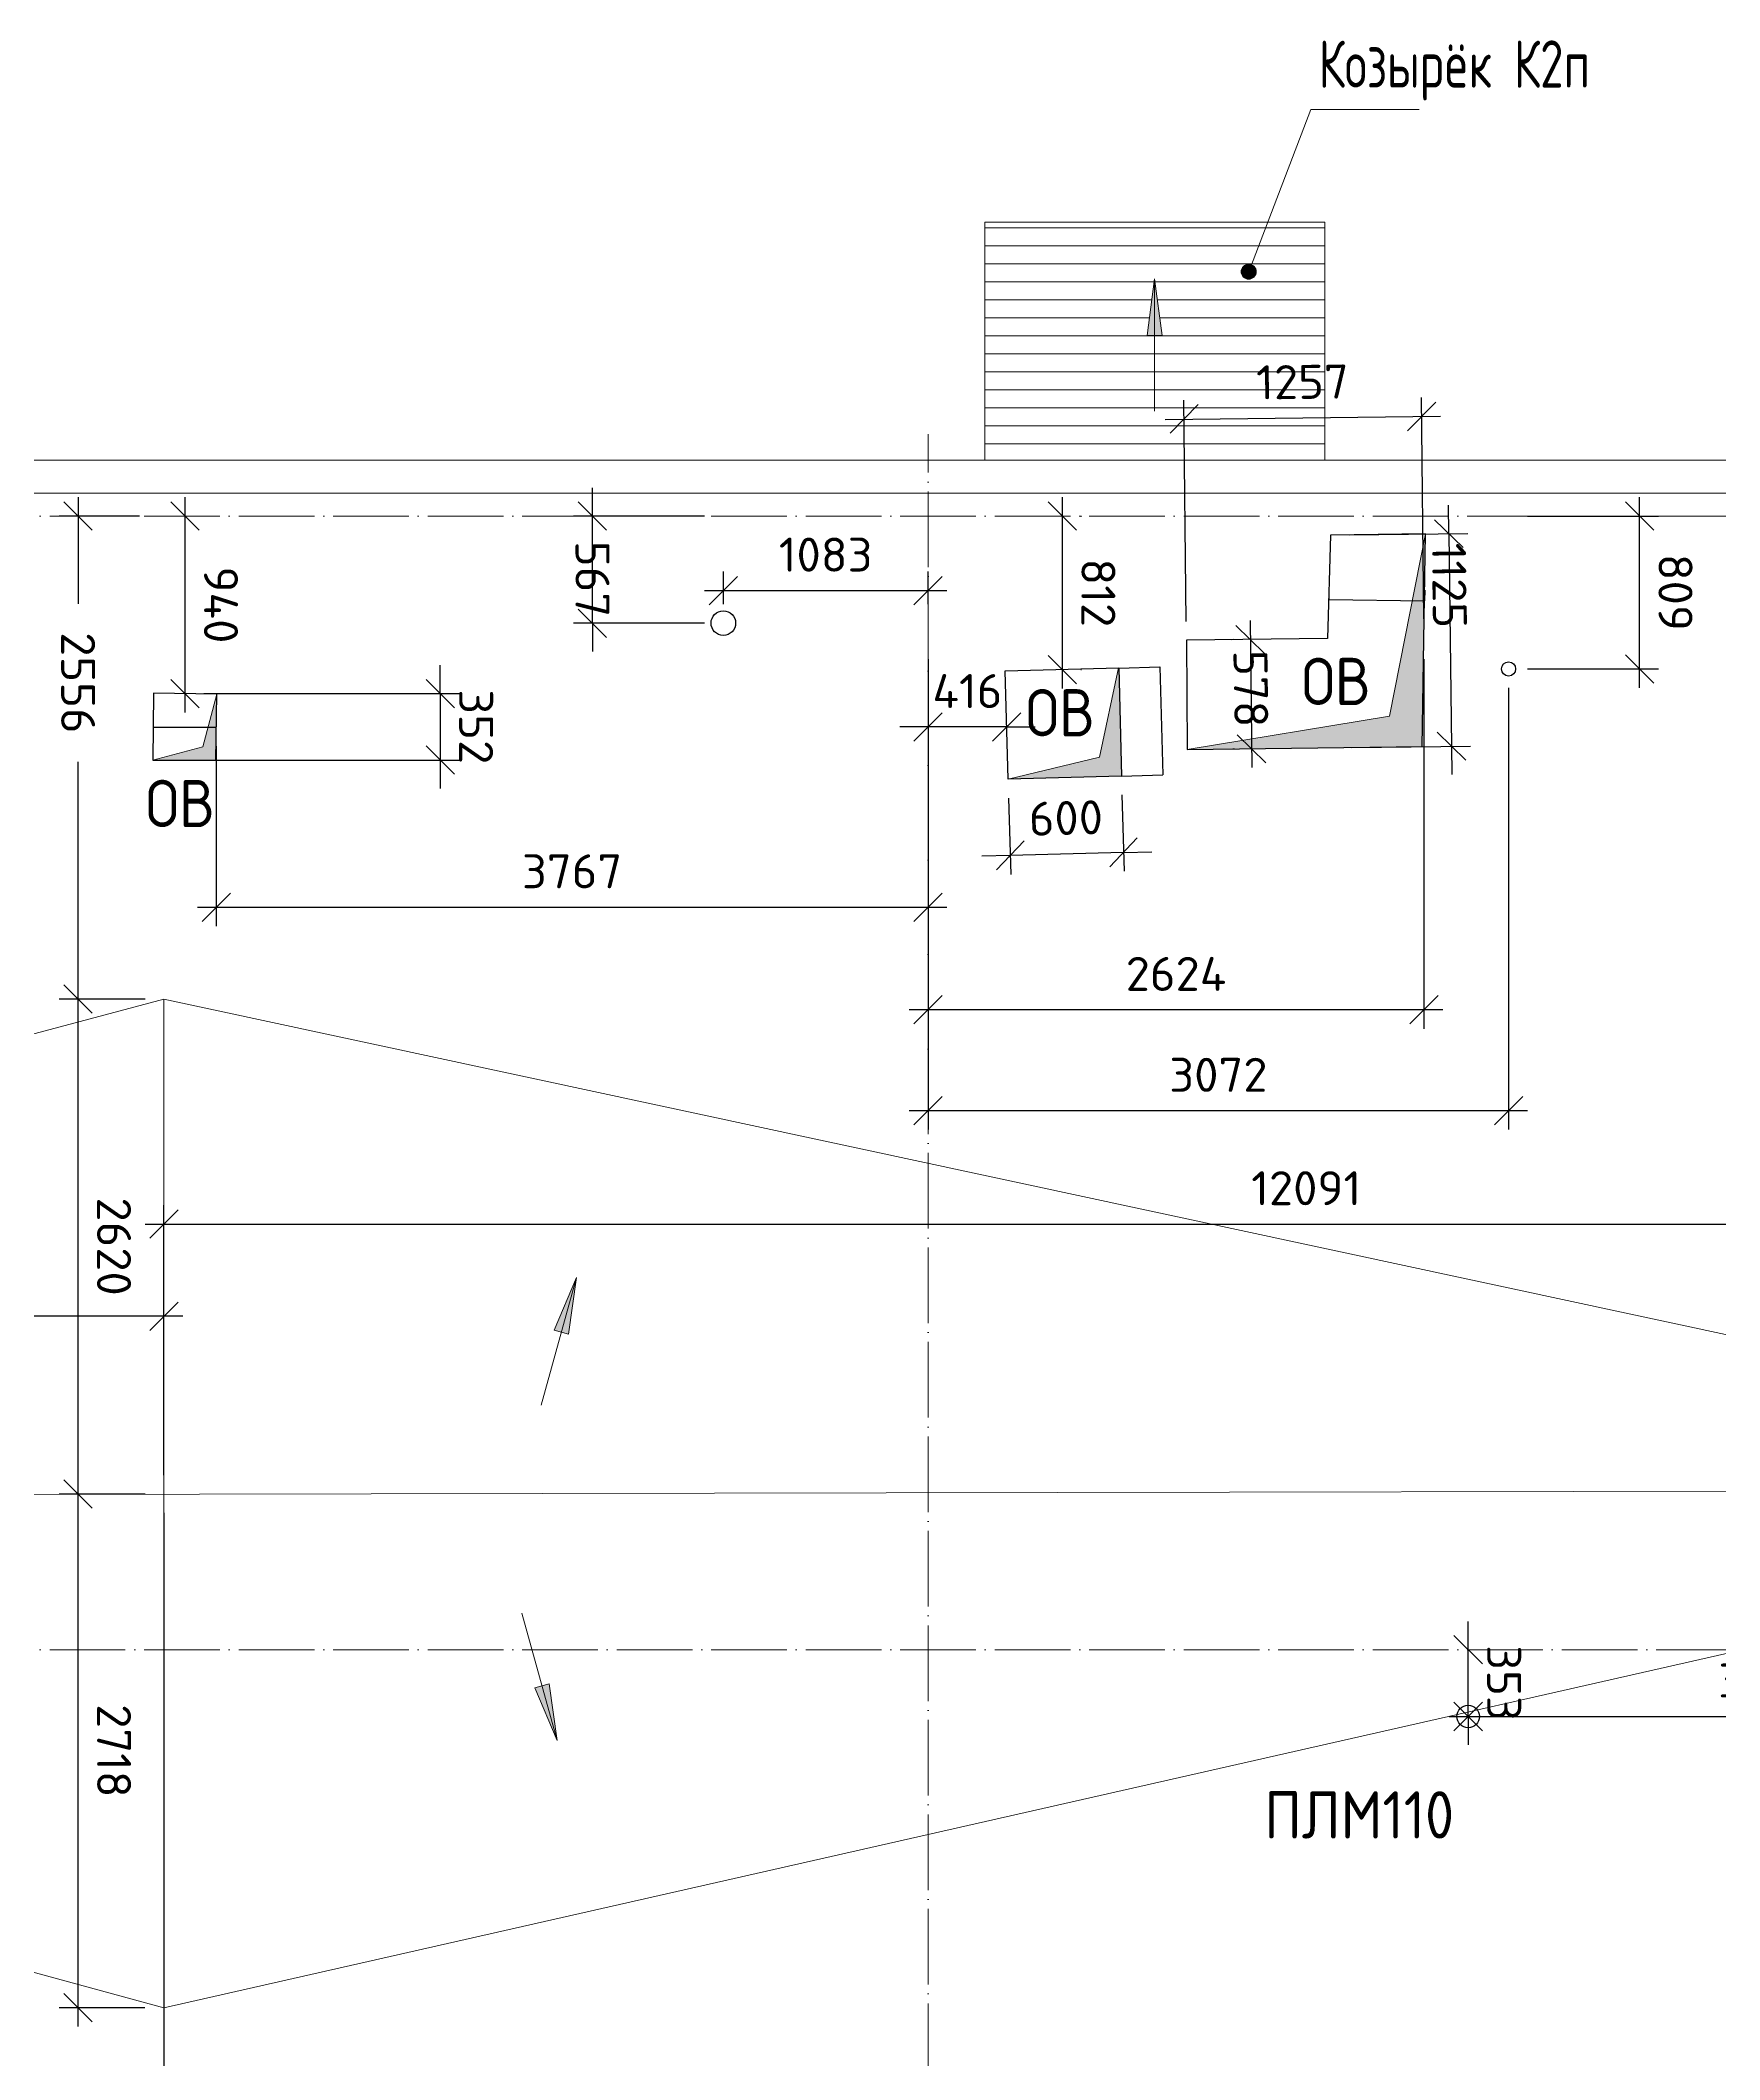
# Model space of a CAD drawing. Header units: millimetres. Extents: x -263990 to 193903, y -164417 to 240530.
# Drawn here: x 25349 to 34236, y 3745 to 14432 of the extents above; entities that cross this region are included whole.
import ezdxf

# ---------------------------------------------------------------- set-up
doc = ezdxf.new("R2010")
doc.units = ezdxf.units.MM
doc.header["$LTSCALE"] = 20
doc.linetypes.add('_ШПТ__20_т__2_5__Линия сетки', pattern=[25, 20, -2.5, 0, -2.5])
doc.linetypes.add('CENTER', pattern=[20, 15, -1.7, 1.6, -1.7])
doc.layers.get('0').update_dxf_attribs({"lineweight": 0})
doc.layers.get('Defpoints').update_dxf_attribs({"color": 4})
doc.layers.add('S-WALL-PATT', color=181, linetype='Continuous')
for name, color, linetype, lineweight in [('Линии1', 7, 'Continuous', 30), ('Обобщенные модели', 7, 'Continuous', 18), ('Оси', 7, 'CENTER', 9), ('Размеры', 7, 'Continuous', 9), ('Текстовые примечания', 7, 'Continuous', 9), ('Уклоны в точках', 7, 'Continuous', 9)]:
    doc.layers.add(name, color=color, linetype=linetype, lineweight=lineweight)
doc.layers.add('Ограждение', color=7, linetype='Continuous', lineweight=9, true_color=0x408080)
doc.styles.add('DimNat', font='romans.shx', dxfattribs={"height": 180})
doc.styles.add('GOST 2.304 type A', font='isocpeur.ttf')
doc.styles.add('GOST Common_2', font='gost-common.ttf', dxfattribs={"width": 0.9, "height": 250})
doc.styles.add('ISOCPEUR', font='isocpeur.ttf', dxfattribs={"width": 0.9, "height": 250})
doc.dimstyles.new('DimSpec', dxfattribs={"dimtxt": 1, "dimasz": 150, "dimexe": 100, "dimexo": 100, "dimgap": 100, "dimtad": 1, "dimdec": 0, "dimzin": 0, "dimtxsty": 'DimNat', "dimblk": 'OBLIQUE', "dimcen": 100, "dimdle": 100, "dimclrt": 10, "dimadec": 5, "dimazin": 0, "dimtfac": 1, "dimtdec": 0, "dimtix": 1, "dimtmove": 2, "dimatfit": 3, "dimldrblk": 'OBLIQUE', "dimfxl": 1, "dimtolj": 1, "dimtzin": 0, "dimarcsym": 0})
doc.dimstyles.new('ISO-25', dxfattribs={"dimtxt": 0.25, "dimasz": 0.1, "dimexe": 0.1, "dimexo": 0, "dimgap": 0.06, "dimtad": 1, "dimdec": 0, "dimlfac": 1000, "dimtxsty": 'GOST 2.304 type A', "dimblk": 'OBLIQUE', "dimcen": 2.5, "dimdle": 0.1, "dimadec": 0, "dimazin": 0, "dimtfac": 1, "dimtdec": 0, "dimtmove": 0, "dimatfit": 3, "dimfxl": 1, "dimarcsym": 0})

# ---------------------------------------------------------------- blocks, each defined once
blk = doc.blocks.new('_Oblique')
at = {"color": 0, "linetype": 'ByBlock', "lineweight": -2}
blk.add_line((-0.5, -0.5), (0.5, 0.5), dxfattribs=at)
blk = doc.blocks.new('*D280')
at = {"layer": 'Defpoints', "color": 0, "transparency": 16777216}
for p in [(30047, 11520), (28964, 11347, 29275), (30047, 11347)]:
    blk.add_point(p, dxfattribs=at)
at = {"layer": 'Размеры', "color": 0, "lineweight": -2, "transparency": 16777216}
for p, q in [((28964, 11447), (28964, 11620)), ((30047, 11447), (30047, 11620)), ((28864, 11520), (30147, 11520))]:
    blk.add_line(p, q, dxfattribs=at)
at = {"layer": 'Размеры', "color": 0, "lineweight": -2, "transparency": 16777216, "xscale": 150, "yscale": 150, "zscale": 150, "rotation": 180}
blk.add_blockref('_Oblique', (28964, 11520), dxfattribs=at)
at = {"layer": 'Размеры', "color": 0, "lineweight": -2, "transparency": 16777216, "xscale": 150, "yscale": 150, "zscale": 150}
blk.add_blockref('_Oblique', (30047, 11520), dxfattribs=at)
at = {"layer": 'Размеры', "color": 7, "lineweight": 20, "transparency": 16777216, "insert": (29505, 11710), "char_height": 180, "attachment_point": 5, "style": 'DimNat'}
blk.add_mtext('\\A1;1083', dxfattribs=at)
blk = doc.blocks.new('*D281')
at = {"layer": 'Defpoints', "color": 0, "transparency": 16777216}
for p in [(28271, 11914), (28964, 11914), (28964, 11347)]:
    blk.add_point(p, dxfattribs=at)
at = {"layer": 'Размеры', "color": 0, "lineweight": -2, "transparency": 16777216}
for p, q in [((28271, 11914), (28271, 12064)), ((28864, 11914), (28171, 11914)), ((28271, 11347), (28271, 11914)), ((28864, 11347), (28171, 11347)), ((28271, 11347), (28271, 11197))]:
    blk.add_line(p, q, dxfattribs=at)
at = {"layer": 'Размеры', "color": 0, "lineweight": -2, "transparency": 16777216, "xscale": 150, "yscale": 150, "zscale": 150}
for p, rotation in [((28271, 11914), 270), ((28271, 11347), 90)]:
    blk.add_blockref('_Oblique', p, dxfattribs=dict(at, rotation=rotation))
at = {"layer": 'Размеры', "color": 7, "lineweight": 20, "transparency": 16777216, "insert": (28271, 11581), "char_height": 180, "attachment_point": 5, "rotation": 270, "style": 'DimNat'}
blk.add_mtext('\\A1;567', dxfattribs=at)
blk = doc.blocks.new('*D282')
at = {"layer": 'Defpoints', "color": 0, "transparency": 16777216}
for p in [(33119, 11914), (33812, 11914), (33119, 11105, 29260)]:
    blk.add_point(p, dxfattribs=at)
at = {"layer": 'Размеры', "color": 0, "lineweight": -2, "transparency": 16777216}
for p, q in [((33812, 11005), (33812, 12014)), ((33219, 11914), (33912, 11914)), ((33219, 11105), (33912, 11105))]:
    blk.add_line(p, q, dxfattribs=at)
at = {"layer": 'Размеры', "color": 0, "lineweight": -2, "transparency": 16777216, "xscale": 150, "yscale": 150, "zscale": 150}
for p, rotation in [((33812, 11914), 90), ((33812, 11105), 270)]:
    blk.add_blockref('_Oblique', p, dxfattribs=dict(at, rotation=rotation))
at = {"layer": 'Размеры', "color": 7, "lineweight": 20, "transparency": 16777216, "insert": (34002, 11510), "char_height": 180, "attachment_point": 5, "rotation": 270, "style": 'DimNat'}
blk.add_mtext('\\A1;809', dxfattribs=at)
blk = doc.blocks.new('*D283')
at = {"layer": 'Defpoints', "color": 0, "transparency": 16777216}
for p in [(30047, 11105, 0), (33119, 11105, 29260), (30047, 8767)]:
    blk.add_point(p, dxfattribs=at)
at = {"layer": 'Размеры', "color": 0, "lineweight": -2, "transparency": 16777216}
for p, q in [((30047, 11005), (30047, 8667)), ((33119, 11005), (33119, 8667)), ((33219, 8767), (29947, 8767))]:
    blk.add_line(p, q, dxfattribs=at)
at = {"layer": 'Размеры', "color": 0, "lineweight": -2, "transparency": 16777216, "xscale": 150, "yscale": 150, "zscale": 150, "rotation": 180}
blk.add_blockref('_Oblique', (30047, 8767), dxfattribs=at)
at = {"layer": 'Размеры', "color": 0, "lineweight": -2, "transparency": 16777216, "xscale": 150, "yscale": 150, "zscale": 150}
blk.add_blockref('_Oblique', (33119, 8767), dxfattribs=at)
at = {"layer": 'Размеры', "color": 7, "lineweight": 20, "transparency": 16777216, "insert": (31583, 8957), "char_height": 180, "attachment_point": 5, "style": 'DimNat'}
blk.add_mtext('\\A1;3072', dxfattribs=at)
blk = doc.blocks.new('*D284')
at = {"layer": 'Defpoints', "color": 0, "transparency": 16777216}
for p in [(30047, 10808), (30047, 10798), (30463, 10808)]:
    blk.add_point(p, dxfattribs=at)
at = {"layer": 'Размеры', "color": 0, "lineweight": -2, "transparency": 16777216}
for p, q in [((30047, 10798), (29897, 10798)), ((30463, 10798), (30047, 10798)), ((30463, 10798), (30613, 10798)), ((30047, 10708), (30047, 10698)), ((30463, 10708), (30463, 10698))]:
    blk.add_line(p, q, dxfattribs=at)
at = {"layer": 'Размеры', "color": 0, "lineweight": -2, "transparency": 16777216, "xscale": 150, "yscale": 150, "zscale": 150}
blk.add_blockref('_Oblique', (30047, 10798), dxfattribs=at)
at = {"layer": 'Размеры', "color": 0, "lineweight": -2, "transparency": 16777216, "xscale": 150, "yscale": 150, "zscale": 150, "rotation": 180}
blk.add_blockref('_Oblique', (30463, 10798), dxfattribs=at)
at = {"layer": 'Размеры', "color": 7, "lineweight": 20, "transparency": 16777216, "insert": (30255, 10988), "char_height": 180, "attachment_point": 5, "style": 'DimNat'}
blk.add_mtext('\\A1;416', dxfattribs=at)
blk = doc.blocks.new('*D285')
at = {"layer": 'Defpoints', "color": 0, "transparency": 16777216}
for p in [(30755, 11914), (30758, 11914), (30755, 11102)]:
    blk.add_point(p, dxfattribs=at)
at = {"layer": 'Размеры', "color": 0, "lineweight": -2, "transparency": 16777216}
for p, q in [((30758, 11002), (30758, 12014)), ((30855, 11914), (30858, 11914)), ((30855, 11102), (30858, 11102))]:
    blk.add_line(p, q, dxfattribs=at)
at = {"layer": 'Размеры', "color": 0, "lineweight": -2, "transparency": 16777216, "xscale": 150, "yscale": 150, "zscale": 150}
for p, rotation in [((30758, 11914), 90), ((30758, 11102), 270)]:
    blk.add_blockref('_Oblique', p, dxfattribs=dict(at, rotation=rotation))
at = {"layer": 'Размеры', "color": 7, "lineweight": 20, "transparency": 16777216, "insert": (30948, 11508), "char_height": 180, "attachment_point": 5, "rotation": 270, "style": 'DimNat'}
blk.add_mtext('\\A1;812', dxfattribs=at)
blk = doc.blocks.new('*D286')
at = {"layer": 'Defpoints', "color": 0, "transparency": 16777216}
for p in [(30047, 11256), (32671, 11256), (30047, 9301)]:
    blk.add_point(p, dxfattribs=at)
at = {"layer": 'Размеры', "color": 0, "lineweight": -2, "transparency": 16777216}
for p, q in [((30047, 11156), (30047, 9201)), ((32671, 11156), (32671, 9201)), ((32771, 9301), (29947, 9301))]:
    blk.add_line(p, q, dxfattribs=at)
at = {"layer": 'Размеры', "color": 0, "lineweight": -2, "transparency": 16777216, "xscale": 150, "yscale": 150, "zscale": 150, "rotation": 180}
blk.add_blockref('_Oblique', (30047, 9301), dxfattribs=at)
at = {"layer": 'Размеры', "color": 0, "lineweight": -2, "transparency": 16777216, "xscale": 150, "yscale": 150, "zscale": 150}
blk.add_blockref('_Oblique', (32671, 9301), dxfattribs=at)
at = {"layer": 'Размеры', "color": 7, "lineweight": 20, "transparency": 16777216, "insert": (31359, 9491), "char_height": 180, "attachment_point": 5, "style": 'DimNat'}
blk.add_mtext('\\A1;2624', dxfattribs=at)
blk = doc.blocks.new('*D287')
at = {"layer": 'Defpoints', "color": 0, "transparency": 16777216}
for p in [(30471, 10522), (31070, 10538), (30482, 10118)]:
    blk.add_point(p, dxfattribs=at)
at = {"layer": 'Размеры', "color": 0, "lineweight": -2, "transparency": 16777216}
for p, q in [((30473, 10422), (30484, 10018)), ((31073, 10438), (31084, 10034)), ((30482, 10118), (30332, 10114)), ((31081, 10134), (30482, 10118)), ((31081, 10134), (31231, 10138))]:
    blk.add_line(p, q, dxfattribs=at)
at = {"layer": 'Размеры', "color": 0, "lineweight": -2, "transparency": 16777216, "xscale": 150, "yscale": 150, "zscale": 150}
for p, rotation in [((30482, 10118), 1.553924587342193), ((31081, 10134), 181.5539245873422)]:
    blk.add_blockref('_Oblique', p, dxfattribs=dict(at, rotation=rotation))
at = {"layer": 'Размеры', "color": 7, "lineweight": 20, "transparency": 16777216, "insert": (30776, 10316), "char_height": 180, "attachment_point": 5, "rotation": 1.5539, "style": 'DimNat'}
blk.add_mtext('\\A1;600', dxfattribs=at)
blk = doc.blocks.new('*D288')
at = {"color": 0, "lineweight": -2, "transparency": 16777216}
for p, q in [((31056, 11110), (31274, 11116)), ((31274, 11116), (31289, 10544)), ((31071, 10538), (31289, 10544))]:
    blk.add_line(p, q, dxfattribs=at)
at = {"layer": 'Defpoints', "color": 0, "transparency": 16777216}
for p in [(31056, 11110), (31071, 10538), (31289, 10544)]:
    blk.add_point(p, dxfattribs=at)
at = {"color": 0, "lineweight": -2, "transparency": 16777216, "xscale": 0.1, "yscale": 0.1, "zscale": 0.1}
for p, rotation in [((31274, 11116), 91.55392458437069), ((31289, 10544), 271.5539245843707)]:
    blk.add_blockref('_Oblique', p, dxfattribs=dict(at, rotation=rotation))
at = {"color": 0, "lineweight": 9, "transparency": 16777216, "insert": (31282, 10830), "char_height": 0.25, "attachment_point": 5, "rotation": 271.5539, "style": 'GOST 2.304 type A'}
blk.add_mtext('572446', dxfattribs=at)
blk = doc.blocks.new('*D299')
at = {"layer": 'Defpoints', "color": 0, "transparency": 16777216}
for p in [(32659, 12441), (31414, 11256), (32671, 11270)]:
    blk.add_point(p, dxfattribs=at)
at = {"layer": 'Размеры', "color": 0, "lineweight": -2, "transparency": 16777216}
for p, q in [((31413, 11356), (31401, 12527)), ((32670, 11370), (32658, 12541)), ((31302, 12426), (32759, 12442))]:
    blk.add_line(p, q, dxfattribs=at)
at = {"layer": 'Размеры', "color": 0, "lineweight": -2, "transparency": 16777216, "xscale": 150, "yscale": 150, "zscale": 150}
for p, rotation in [((31402, 12428), 180.6131594645458), ((32659, 12441), 0.613159464545835)]:
    blk.add_blockref('_Oblique', p, dxfattribs=dict(at, rotation=rotation))
at = {"layer": 'Размеры', "color": 7, "lineweight": 20, "transparency": 16777216, "insert": (32028, 12624), "char_height": 180, "attachment_point": 5, "rotation": 0.6132, "style": 'DimNat'}
blk.add_mtext('\\A1;1257', dxfattribs=at)
blk = doc.blocks.new('*D300')
at = {"layer": 'Defpoints', "color": 0, "transparency": 16777216}
for p in [(32176, 11813), (32190, 10688), (32817, 10696)]:
    blk.add_point(p, dxfattribs=at)
at = {"layer": 'Размеры', "color": 0, "lineweight": -2, "transparency": 16777216}
for p, q in [((32803, 11821), (32801, 11971)), ((32276, 11814), (32903, 11822)), ((32803, 11821), (32817, 10696)), ((32290, 10689), (32917, 10697)), ((32817, 10696), (32818, 10546))]:
    blk.add_line(p, q, dxfattribs=at)
at = {"layer": 'Размеры', "color": 0, "lineweight": -2, "transparency": 16777216, "xscale": 150, "yscale": 150, "zscale": 150}
for p, rotation in [((32803, 11821), 270.7110731690962), ((32817, 10696), 90.71107316909615)]:
    blk.add_blockref('_Oblique', p, dxfattribs=dict(at, rotation=rotation))
at = {"layer": 'Размеры', "color": 7, "lineweight": 20, "transparency": 16777216, "insert": (32806, 11547), "char_height": 180, "attachment_point": 5, "rotation": 270.7111, "style": 'DimNat'}
blk.add_mtext('\\A1;1125', dxfattribs=at)
blk = doc.blocks.new('*D301')
at = {"layer": 'Defpoints', "color": 0, "transparency": 16777216}
for p in [(31762, 11261), (31759, 10683), (31769, 10683)]:
    blk.add_point(p, dxfattribs=at)
at = {"layer": 'Размеры', "color": 0, "lineweight": -2, "transparency": 16777216}
for p, q in [((31751, 11361), (31761, 10583)), ((31662, 11260), (31652, 11259)), ((31669, 10681), (31659, 10681))]:
    blk.add_line(p, q, dxfattribs=at)
at = {"layer": 'Размеры', "color": 0, "lineweight": -2, "transparency": 16777216, "xscale": 150, "yscale": 150, "zscale": 150}
for p, rotation in [((31752, 11261), 90.71107316625567), ((31759, 10683), 270.7110731662557)]:
    blk.add_blockref('_Oblique', p, dxfattribs=dict(at, rotation=rotation))
at = {"layer": 'Размеры', "color": 7, "lineweight": 20, "transparency": 16777216, "insert": (31755, 11000), "char_height": 180, "attachment_point": 5, "rotation": 270.7111, "style": 'DimNat'}
blk.add_mtext('\\A1;578', dxfattribs=at)
blk = doc.blocks.new('*D302')
at = {"color": 0, "lineweight": -2, "transparency": 16777216}
for p, q in [((32168, 11530), (32167, 11473)), ((32167, 11473), (32674, 11465)), ((32675, 11522), (32674, 11465))]:
    blk.add_line(p, q, dxfattribs=at)
at = {"layer": 'Defpoints', "color": 0, "transparency": 16777216}
for p in [(32168, 11530), (32674, 11465), (32675, 11522)]:
    blk.add_point(p, dxfattribs=at)
at = {"color": 0, "lineweight": -2, "transparency": 16777216, "xscale": 0.1, "yscale": 0.1, "zscale": 0.1}
for p, rotation in [((32167, 11473), 179.1020092890519), ((32674, 11465), 359.1020092890519)]:
    blk.add_blockref('_Oblique', p, dxfattribs=dict(at, rotation=rotation))
at = {"color": 0, "lineweight": 9, "transparency": 16777216, "insert": (32421, 11469), "char_height": 0.25, "attachment_point": 5, "rotation": 359.102, "style": 'GOST 2.304 type A'}
blk.add_mtext('506826', dxfattribs=at)
blk = doc.blocks.new('*D320')
at = {"layer": 'Defpoints', "color": 0, "transparency": 16777216}
for p in [(32905, 5914), (32905, 5914), (32905, 5561, 29241)]:
    blk.add_point(p, dxfattribs=at)
at = {"layer": 'Размеры', "color": 0, "lineweight": -2, "transparency": 16777216}
for p, q in [((32905, 5914), (32905, 6064)), ((32905, 5561), (32905, 5914)), ((32905, 5561), (32905, 5411))]:
    blk.add_line(p, q, dxfattribs=at)
at = {"layer": 'Размеры', "color": 0, "lineweight": -2, "transparency": 16777216, "xscale": 150, "yscale": 150, "zscale": 150}
for p, rotation in [((32905, 5914), 270), ((32905, 5561), 90)]:
    blk.add_blockref('_Oblique', p, dxfattribs=dict(at, rotation=rotation))
at = {"layer": 'Размеры', "color": 7, "lineweight": 20, "transparency": 16777216, "insert": (33095, 5738), "char_height": 180, "attachment_point": 5, "rotation": 270, "style": 'DimNat'}
blk.add_mtext('\\A1;353', dxfattribs=at)
blk = doc.blocks.new('*D321')
at = {"layer": 'Defpoints', "color": 0, "transparency": 16777216}
for p in [(32905, 5561, 29241), (36047, 5561, 0), (36047, 5561)]:
    blk.add_point(p, dxfattribs=at)
at = {"layer": 'Размеры', "color": 0, "lineweight": -2, "transparency": 16777216}
blk.add_line((32805, 5561), (36147, 5561), dxfattribs=at)
at = {"layer": 'Размеры', "color": 0, "lineweight": -2, "transparency": 16777216, "xscale": 150, "yscale": 150, "zscale": 150, "rotation": 180}
blk.add_blockref('_Oblique', (32905, 5561), dxfattribs=at)
at = {"layer": 'Размеры', "color": 0, "lineweight": -2, "transparency": 16777216, "xscale": 150, "yscale": 150, "zscale": 150}
blk.add_blockref('_Oblique', (36047, 5561), dxfattribs=at)
at = {"layer": 'Размеры', "color": 7, "lineweight": 20, "transparency": 16777216, "insert": (34476, 5751), "char_height": 180, "attachment_point": 5, "style": 'DimNat'}
blk.add_mtext('\\A1;3142', dxfattribs=at)
blk = doc.blocks.new('*D322')
at = {"layer": 'Defpoints', "color": 0, "transparency": 16777216}
for p in [(26115, 11914), (26115, 11914), (26115, 10975)]:
    blk.add_point(p, dxfattribs=at)
at = {"layer": 'Размеры', "color": 0, "lineweight": -2, "transparency": 16777216}
blk.add_line((26115, 10875), (26115, 12014), dxfattribs=at)
at = {"layer": 'Размеры', "color": 0, "lineweight": -2, "transparency": 16777216, "xscale": 150, "yscale": 150, "zscale": 150}
for p, rotation in [((26115, 11914), 90), ((26115, 10975), 270)]:
    blk.add_blockref('_Oblique', p, dxfattribs=dict(at, rotation=rotation))
at = {"layer": 'Размеры', "color": 7, "lineweight": 20, "transparency": 16777216, "insert": (26305, 11444), "char_height": 180, "attachment_point": 5, "rotation": 270, "style": 'DimNat'}
blk.add_mtext('\\A1;940', dxfattribs=at)
blk = doc.blocks.new('*D323')
at = {"layer": 'Defpoints', "color": 0, "transparency": 16777216}
for p in [(26280, 10797), (30047, 10716), (30047, 9844)]:
    blk.add_point(p, dxfattribs=at)
at = {"layer": 'Размеры', "color": 0, "lineweight": -2, "transparency": 16777216}
for p, q in [((26280, 10697), (26280, 9744)), ((30047, 10616), (30047, 9744)), ((26180, 9844), (30147, 9844))]:
    blk.add_line(p, q, dxfattribs=at)
at = {"layer": 'Размеры', "color": 0, "lineweight": -2, "transparency": 16777216, "xscale": 150, "yscale": 150, "zscale": 150, "rotation": 180}
blk.add_blockref('_Oblique', (26280, 9844), dxfattribs=at)
at = {"layer": 'Размеры', "color": 0, "lineweight": -2, "transparency": 16777216, "xscale": 150, "yscale": 150, "zscale": 150}
blk.add_blockref('_Oblique', (30047, 9844), dxfattribs=at)
at = {"layer": 'Размеры', "color": 7, "lineweight": 20, "transparency": 16777216, "insert": (28163, 10034), "char_height": 180, "attachment_point": 5, "style": 'DimNat'}
blk.add_mtext('\\A1;3767', dxfattribs=at)
blk = doc.blocks.new('*D324')
at = {"color": 0, "lineweight": -2, "transparency": 16777216}
for p, q in [((25946, 10800), (25946, 10797)), ((25946, 10797), (26280, 10797)), ((26280, 10795), (26280, 10797))]:
    blk.add_line(p, q, dxfattribs=at)
at = {"layer": 'Defpoints', "color": 0, "transparency": 16777216}
for p in [(25946, 10800), (26280, 10797), (26280, 10795)]:
    blk.add_point(p, dxfattribs=at)
at = {"color": 0, "lineweight": -2, "transparency": 16777216, "xscale": 0.1, "yscale": 0.1, "zscale": 0.1, "rotation": 180}
blk.add_blockref('_Oblique', (25946, 10797), dxfattribs=at)
at = {"color": 0, "lineweight": -2, "transparency": 16777216, "xscale": 0.1, "yscale": 0.1, "zscale": 0.1}
blk.add_blockref('_Oblique', (26280, 10797), dxfattribs=at)
at = {"color": 0, "lineweight": 9, "transparency": 16777216, "insert": (26113, 10798), "char_height": 0.25, "attachment_point": 5, "style": 'GOST 2.304 type A'}
blk.add_mtext('334003', dxfattribs=at)
blk = doc.blocks.new('*D325')
at = {"layer": 'Defpoints', "color": 0, "transparency": 16777216}
for p in [(26115, 10975), (26116, 10623), (27465, 10623)]:
    blk.add_point(p, dxfattribs=at)
at = {"layer": 'Размеры', "color": 0, "lineweight": -2, "transparency": 16777216}
for p, q in [((27465, 10975), (27465, 11125)), ((26215, 10975), (27565, 10975)), ((27465, 10975), (27465, 10623)), ((26216, 10623), (27565, 10623)), ((27465, 10623), (27465, 10473))]:
    blk.add_line(p, q, dxfattribs=at)
at = {"layer": 'Размеры', "color": 0, "lineweight": -2, "transparency": 16777216, "xscale": 150, "yscale": 150, "zscale": 150}
for p, rotation in [((27465, 10975), 270), ((27465, 10623), 90)]:
    blk.add_blockref('_Oblique', p, dxfattribs=dict(at, rotation=rotation))
at = {"layer": 'Размеры', "color": 7, "lineweight": 20, "transparency": 16777216, "insert": (27655, 10799), "char_height": 180, "attachment_point": 5, "rotation": 270, "style": 'DimNat'}
blk.add_mtext('\\A1;352', dxfattribs=at)
blk = doc.blocks.new('*D293')
at = {"layer": 'Defpoints', "color": 0, "transparency": 16777216}
for p in [(26003, 6738, 29176), (38094, 6761), (26003, 2773)]:
    blk.add_point(p, dxfattribs=at)
at = {"layer": 'Размеры', "color": 0, "lineweight": -2, "transparency": 16777216}
for p, q in [((26003, 6638), (26003, 2673)), ((38094, 6661), (38094, 2673)), ((38194, 2773), (25903, 2773))]:
    blk.add_line(p, q, dxfattribs=at)
at = {"layer": 'Размеры', "color": 0, "lineweight": -2, "transparency": 16777216, "xscale": 150, "yscale": 150, "zscale": 150, "rotation": 180}
blk.add_blockref('_Oblique', (26003, 2773), dxfattribs=at)
at = {"layer": 'Размеры', "color": 0, "lineweight": -2, "transparency": 16777216, "xscale": 150, "yscale": 150, "zscale": 150}
blk.add_blockref('_Oblique', (38094, 2773), dxfattribs=at)
at = {"layer": 'Размеры', "color": 7, "lineweight": 20, "transparency": 16777216, "insert": (32048, 2963), "char_height": 180, "attachment_point": 5, "style": 'DimNat'}
blk.add_mtext('\\A1;12091', dxfattribs=at)
blk = doc.blocks.new('*D294')
at = {"layer": 'Defpoints', "color": 0, "transparency": 16777216}
for p in [(25549, 6738), (26003, 6738), (26002, 4020, 29176)]:
    blk.add_point(p, dxfattribs=at)
at = {"layer": 'Размеры', "color": 0, "lineweight": -2, "transparency": 16777216}
for p, q in [((25903, 6738), (25449, 6738)), ((25549, 3920), (25549, 6838)), ((25902, 4020), (25449, 4020))]:
    blk.add_line(p, q, dxfattribs=at)
at = {"layer": 'Размеры', "color": 0, "lineweight": -2, "transparency": 16777216, "xscale": 150, "yscale": 150, "zscale": 150}
for p, rotation in [((25549, 6738), 90), ((25549, 4020), 270)]:
    blk.add_blockref('_Oblique', p, dxfattribs=dict(at, rotation=rotation))
at = {"layer": 'Размеры', "color": 7, "lineweight": 20, "transparency": 16777216, "insert": (25739, 5379), "char_height": 180, "attachment_point": 5, "rotation": 270, "style": 'DimNat'}
blk.add_mtext('\\A1;2718', dxfattribs=at)
blk = doc.blocks.new('*D295')
at = {"layer": 'Defpoints', "color": 0, "transparency": 16777216}
for p in [(25549, 9358), (26003, 9358, 29219), (26003, 6738)]:
    blk.add_point(p, dxfattribs=at)
at = {"layer": 'Размеры', "color": 0, "lineweight": -2, "transparency": 16777216}
for p, q in [((25549, 6638), (25549, 9458)), ((25903, 9358), (25449, 9358)), ((25903, 6738), (25449, 6738))]:
    blk.add_line(p, q, dxfattribs=at)
at = {"layer": 'Размеры', "color": 0, "lineweight": -2, "transparency": 16777216, "xscale": 150, "yscale": 150, "zscale": 150}
for p, rotation in [((25549, 9358), 90), ((25549, 6738), 270)]:
    blk.add_blockref('_Oblique', p, dxfattribs=dict(at, rotation=rotation))
at = {"layer": 'Размеры', "color": 7, "lineweight": 20, "transparency": 16777216, "insert": (25739, 8048), "char_height": 180, "attachment_point": 5, "rotation": 270, "style": 'DimNat'}
blk.add_mtext('\\A1;2620', dxfattribs=at)
blk = doc.blocks.new('*D296')
at = {"layer": 'Defpoints', "color": 0, "transparency": 16777216}
for p in [(26003, 6738), (16104, 6718, 29160), (26003, 2773)]:
    blk.add_point(p, dxfattribs=at)
at = {"layer": 'Размеры', "color": 0, "lineweight": -2, "transparency": 16777216}
for p, q in [((26003, 6638), (26003, 2673)), ((16104, 6618), (16104, 2673)), ((16004, 2773), (26103, 2773))]:
    blk.add_line(p, q, dxfattribs=at)
at = {"layer": 'Размеры', "color": 0, "lineweight": -2, "transparency": 16777216, "xscale": 150, "yscale": 150, "zscale": 150, "rotation": 180}
blk.add_blockref('_Oblique', (16104, 2773), dxfattribs=at)
at = {"layer": 'Размеры', "color": 0, "lineweight": -2, "transparency": 16777216, "xscale": 150, "yscale": 150, "zscale": 150}
blk.add_blockref('_Oblique', (26003, 2773), dxfattribs=at)
at = {"layer": 'Размеры', "color": 7, "lineweight": 20, "transparency": 16777216, "insert": (21053, 2963), "char_height": 180, "attachment_point": 5, "style": 'DimNat'}
blk.add_mtext('\\A1;9899', dxfattribs=at)
blk = doc.blocks.new('*D363')
at = {"layer": 'Defpoints', "color": 0, "transparency": 16777216}
for p in [(25549, 11914), (25973, 11914), (26003, 9358)]:
    blk.add_point(p, dxfattribs=at)
at = {"layer": 'Размеры', "color": 0, "lineweight": -2, "transparency": 16777216}
for p, q in [((25549, 12014), (25549, 11449)), ((25873, 11914), (25449, 11914)), ((25549, 9258), (25549, 10614)), ((25903, 9358), (25449, 9358))]:
    blk.add_line(p, q, dxfattribs=at)
at = {"layer": 'Размеры', "color": 0, "lineweight": -2, "transparency": 16777216, "xscale": 150, "yscale": 150, "zscale": 150}
for p, rotation in [((25549, 11914), 90), ((25549, 9358), 270)]:
    blk.add_blockref('_Oblique', p, dxfattribs=dict(at, rotation=rotation))
at = {"layer": 'Размеры', "color": 7, "lineweight": 20, "transparency": 16777216, "insert": (25549, 11031), "char_height": 180, "attachment_point": 5, "rotation": 270, "style": 'DimNat'}
blk.add_mtext('\\A1;2556', dxfattribs=at)
blk = doc.blocks.new('*D275')
at = {"layer": 'Defpoints', "color": 0, "transparency": 16777216}
for p in [(38094, 8167), (26003, 6738), (38094, 6761)]:
    blk.add_point(p, dxfattribs=at)
at = {"layer": 'Размеры', "color": 0, "lineweight": -2, "transparency": 16777216}
for p, q in [((26003, 6838), (26003, 8267)), ((38094, 6861), (38094, 8267)), ((25903, 8167), (38194, 8167))]:
    blk.add_line(p, q, dxfattribs=at)
at = {"layer": 'Размеры', "color": 0, "lineweight": -2, "transparency": 16777216, "xscale": 150, "yscale": 150, "zscale": 150, "rotation": 180}
blk.add_blockref('_Oblique', (26003, 8167), dxfattribs=at)
at = {"layer": 'Размеры', "color": 0, "lineweight": -2, "transparency": 16777216, "xscale": 150, "yscale": 150, "zscale": 150}
blk.add_blockref('_Oblique', (38094, 8167), dxfattribs=at)
at = {"layer": 'Размеры', "color": 7, "lineweight": 20, "transparency": 16777216, "insert": (32048, 8357), "char_height": 180, "attachment_point": 5, "style": 'DimNat'}
blk.add_mtext('\\A1;12091', dxfattribs=at)
blk = doc.blocks.new('*D276')
at = {"layer": 'Defpoints', "color": 0, "transparency": 16777216}
for p in [(16104, 7679), (26003, 6738), (16104, 6718)]:
    blk.add_point(p, dxfattribs=at)
at = {"layer": 'Размеры', "color": 0, "lineweight": -2, "transparency": 16777216}
for p, q in [((16104, 6818), (16104, 7779)), ((26003, 6838), (26003, 7779)), ((26103, 7679), (16004, 7679))]:
    blk.add_line(p, q, dxfattribs=at)
at = {"layer": 'Размеры', "color": 0, "lineweight": -2, "transparency": 16777216, "xscale": 150, "yscale": 150, "zscale": 150, "rotation": 180}
blk.add_blockref('_Oblique', (16104, 7679), dxfattribs=at)
at = {"layer": 'Размеры', "color": 0, "lineweight": -2, "transparency": 16777216, "xscale": 150, "yscale": 150, "zscale": 150}
blk.add_blockref('_Oblique', (26003, 7679), dxfattribs=at)
at = {"layer": 'Размеры', "color": 7, "lineweight": 20, "transparency": 16777216, "insert": (21053, 7869), "char_height": 180, "attachment_point": 5, "style": 'DimNat'}
blk.add_mtext('\\A1;9899', dxfattribs=at)
blk = doc.blocks.new('190_ФЭ_Парапет_Сэндвич - ФЭ-К1_150-1300843-_О__R_8_390_')
at = {"layer": 'Обобщенные модели'}
for p, q in [((14878, -122), (45122, -122)), ((45295, -295), (14705, -295))]:
    blk.add_line(p, q, dxfattribs=at)

msp = doc.modelspace()

# ---------------------------------------------------------------- hatches: boundary and pattern name
at = {"lineweight": 9}
h = msp.add_hatch(color=7, dxfattribs=at)
h.dxf.hatch_style = 1
h.paths.add_polyline_path([(32679.74328, 11819.21844), (32489.4215, 10855.45237), (31418.44096, 10678.3273), (32662.10269, 10693.76265)])
h = msp.add_hatch(color=7, dxfattribs=at)
h.dxf.hatch_style = 1
h.paths.add_polyline_path([(31070.02136, 10538.15247), (31055.73259, 11110.42095), (31055.15094, 11110.4056), (30954.69754, 10638.78259), (30470.63122, 10521.89237)])
h = msp.add_hatch(color=7, dxfattribs=at)
h.dxf.hatch_style = 1
h.paths.add_polyline_path([(26282.41798, 10971.48353), (26209.04251, 10693.02843), (25943.95588, 10622.31817), (26277.02692, 10622.94545)])
at = {"layer": 'S-WALL-PATT', "lineweight": 0}
h = msp.add_hatch(dxfattribs=at)
h.set_pattern_fill('ANSI31', scale=30, angle=135)
h.set_pattern_definition([(180, (-2953.385, -85.85), (-7e-15, -95.25), [])])
h.paths.add_polyline_path([(32146.61483, 13469.14923), (31843.78039, 13469.14923), (31757.9431, 13244.78269, -0.3108160879), (31783.65033, 13207.4234, -1), (31703.65033, 13207.4234, -0.5257670534), (31757.9431, 13244.78269), (31843.78039, 13469.14923), (30346.61483, 13469.14923), (30346.61483, 12209.14923), (32146.61483, 12209.14923)])
h.paths.add_polyline_path([(31205.98776, 12869.62778), (31245.48351, 13169.62778), (31284.97926, 12869.62778)], flags=16)
at = {"layer": 'Текстовые примечания'}
h = msp.add_hatch(color=7, dxfattribs=at)
edge = h.paths.add_edge_path(flags=0)
edge.add_arc((31743.65033, 13207.4234), 40, 0, 360)
at = {"layer": 'Уклоны в точках', "lineweight": 20}
for points in [[(31245.48351, 13169.62778), (31205.98776, 12869.62778), (31284.97926, 12869.62778)], [(28186.92787, 7883.85588), (28068.57984, 7605.3713), (28144.68957, 7584.22971)], [(28084.31914, 5433.75114), (28042.08085, 5733.3773), (27965.97112, 5712.23571)]]:
    msp.add_hatch(color=7, dxfattribs=at).paths.add_polyline_path(points, flags=0)

# ---------------------------------------------------------------- linework, layer by layer
at = {"color": 7, "lineweight": 9}
for points in [[(31418.44096, 10678.3273), (32489.4215, 10855.45237), (32679.74328, 11819.21844)], [(30470.63122, 10521.89237), (30954.69754, 10638.78259), (31055.15094, 11110.4056)], [(25943.95588, 10622.31817), (26209.04251, 10693.02843), (26282.41798, 10971.48353)]]:
    msp.add_lwpolyline(points, dxfattribs=at)
for points, elevation in [([(26002.81946, 9357.97976), (16192.00684, 6742.02596)], 29218.58679), ([(26002.81946, 9357.97976), (26002.81946, 4019.73124)], 29225.98359), ([(26002.81946, 9357.97976), (38004.91982, 6780.14479)], 29218.58679), ([(38002.88765, 6760.82801), (16195.09539, 6718.63054)], 29175.57371), ([(38005.14339, 6740.85114), (26002.81946, 4019.73124)], 29175.57371), ([(26002.81946, 4019.73124), (16191.87406, 6694.38858)], 29225.98359)]:
    msp.add_lwpolyline(points, dxfattribs=dict(at, elevation=elevation))
at = {"layer": 'Линии1', "color": 7}
for points in [[(32662.10269, 10693.76265), (32679.74328, 11819.21844), (32176.02398, 11812.96668), (32161.13756, 11265.75087), (31414.31602, 11256.48192), (31418.44096, 10678.3273), (32662.10269, 10693.76265)], [(31070.02136, 10538.15247), (30470.63122, 10521.89237), (30455.09577, 11094.56978), (31055.73259, 11110.42095), (31070.02136, 10538.15247)], [(26277.02692, 10622.94545), (26282.41798, 10971.48353), (25947.4065, 10977.55417), (25943.95588, 10622.31817), (26277.02692, 10622.94545)]]:
    msp.add_lwpolyline(points, dxfattribs=at)
at = {"layer": 'Линии1', "color": 7, "lineweight": 30}
for centre, radius in [((28963.52224, 11347.49796, 29275.27943), 65.1013), ((33118.85905, 11105.02811, 29259.91873), 37.49129)]:
    msp.add_circle(centre, radius, dxfattribs=at)
at = {"layer": 'Линии1', "color": 7}
msp.add_circle((32904.89216, 5561.21381, 29241.40281), 59.39888, dxfattribs=at)
at = {"layer": 'Ограждение', "color": 7}
for p, q in [((30346.61483, 12209.14923), (30346.61483, 13469.14923)), ((32146.61483, 13469.14923), (30346.61483, 13469.14923)), ((32146.61483, 13469.14923), (32146.61483, 12209.14923))]:
    msp.add_line(p, q, dxfattribs=at)
at = {"layer": 'Оси', "color": 7, "linetype": '_ШПТ__20_т__2_5__Линия сетки', "lineweight": 5}
for p, q in [((30046.61484, -1858.63374), (30046.61484, 12348.09494)), ((-4107.02842, 11914.14923), (42521.2363, 11914.14923)), ((-4107.02842, 5914.14923), (42521.2363, 5914.14923))]:
    msp.add_line(p, q, dxfattribs=at)
at = {"layer": 'Текстовые примечания', "color": 7}
for p, q in [((31743.65033, 13207.4234), (32071.79578, 14065.14923)), ((32071.79578, 14065.14923), (32646.13454, 14065.14923))]:
    msp.add_line(p, q, dxfattribs=at)
msp.add_circle((31743.65033, 13207.4234), 40, dxfattribs=at)
at = {"layer": 'Уклоны в точках', "color": 7, "lineweight": 20}
for p, q in [((31245.48351, 13169.62778), (31205.98776, 12869.62778)), ((31284.97926, 12869.62778), (31245.48351, 13169.62778)), ((31205.98776, 12869.62778), (31284.97926, 12869.62778)), ((28186.92787, 7883.85588), (28068.57984, 7605.3713)), ((28144.68957, 7584.22971), (28186.92787, 7883.85588)), ((28068.57984, 7605.3713), (28144.68957, 7584.22971)), ((28042.08085, 5733.3773), (27965.97112, 5712.23571)), ((27965.97112, 5712.23571), (28084.31914, 5433.75114)), ((28084.31914, 5433.75114), (28042.08085, 5733.3773))]:
    msp.add_line(p, q, dxfattribs=at)
at = {"layer": 'Уклоны в точках', "color": 7}
for p, q in [((31245.48351, 12469.62778), (31245.48351, 13169.62778)), ((27999.57716, 7209.39334), (28186.92787, 7883.85588)), ((27896.96844, 6108.21367), (28084.31914, 5433.75114))]:
    msp.add_line(p, q, dxfattribs=at)

# ---------------------------------------------------------------- block references
at = {"layer": 'Обобщенные модели', "color": 7, "rotation": 180}
msp.add_blockref('190_ФЭ_Парапет_Сэндвич - ФЭ-К1_150-1300843-_О__R_8_390_', (57046.61483, 11914.14923), dxfattribs=at)

# ---------------------------------------------------------------- texts
at = {"color": 7, "char_height": 250, "width": 1266.66625, "attachment_point": 1, "rotation": 359.999999995, "style": 'ISOCPEUR'}
for s, insert in [('ОВ', (32023.72963, 11164.01806)), ('ОВ', (30563.65096, 10998.23422)), ('ОВ', (25906.72844, 10517.98033)), ('ПЛМ110', (31825.55781, 5165.20942))]:
    msp.add_mtext(s, dxfattribs=dict(at, insert=insert))
at = {"layer": 'Текстовые примечания', "color": 7, "insert": (32113.43291, 14431.60971), "char_height": 250, "width": 2669.6209583, "attachment_point": 1, "style": 'GOST Common_2'}
msp.add_mtext('Козырёк К2п', dxfattribs=at)

# ---------------------------------------------------------------- dimensions: what is measured, and where the dimension line sits
at = {"color": 7, "lineweight": 9}
dim = msp.add_linear_dim(base=(32674.18663, 11464.70888), p1=(32168.31686, 11529.65767), p2=(32675.08015, 11521.71457), angle=359.102009289, dimstyle='ISO-25', dxfattribs=at)
dim.commit()
dim.dimension.update_dxf_attribs({"geometry": '*D302', "text_midpoint": (32420.80499, 11468.68043), "dimtype": 161})
dim = msp.add_aligned_dim(p1=(31055.732594, 11110.420953), p2=(31071.256043, 10538.185968), distance=218.048779, dimstyle='ISO-25', dxfattribs=at)
dim.commit()
dim.dimension.update_dxf_attribs({"geometry": '*D288', "text_midpoint": (31281.647841, 10830.221475)})
dim = msp.add_linear_dim(base=(26279.68464, 10797.3486), p1=(25945.68119, 10799.93617), p2=(26279.68464, 10794.76993), dimstyle='ISO-25', dxfattribs=at)
dim.commit()
dim.dimension.update_dxf_attribs({"geometry": '*D324', "text_midpoint": (26112.68291, 10797.5336)})
at = {"layer": 'Размеры', "color": 7, "lineweight": 20}
for p1, p2, distance, picture, middle in [((31414.31602, 11256.48192), (32671.13367, 11269.93245), 1171.08602, '*D299', (32028.15926, 12624.21527)), ((31070.02136, 10538.15247), (30470.63122, 10521.89237), 404.31083, '*D287', (30776.13792, 10315.7904))]:
    dim = msp.add_aligned_dim(p1=p1, p2=p2, distance=distance, dimstyle='DimSpec', override={"dimclrt": 7}, dxfattribs=at)
    dim.commit()
    dim.dimension.update_dxf_attribs({"geometry": picture, "text_midpoint": middle})
for base, p1, p2, angle, picture, middle, dimtype in [((25548.70053, 11914.14923), (26002.81946, 9357.97976), (25972.6084, 11914.14923), 90, '*D363', (25548.70053, 11031.45807), 160), ((28271.39384, 11914.14923), (28963.52224, 11347.49796), (28963.52224, 11914.14923), 90, '*D281', (28271.39384, 11580.8236), 160), ((32816.6087, 10695.68025), (32176.02398, 11812.96668), (32189.98738, 10687.90313), 270.711073169, '*D300', (32806.04122, 11547.12662), 161), ((31759.39914, 10682.55901), (31761.66575, 11260.79294), (31768.84087, 10682.67619), 270.711073166, '*D301', (31755.45554, 11000.30363), 161)]:
    dim = msp.add_linear_dim(base=base, p1=p1, p2=p2, angle=angle, dimstyle='DimSpec', override={"dimclrt": 7}, dxfattribs=at)
    dim.commit()
    dim.dimension.update_dxf_attribs({"geometry": picture, "text_midpoint": middle, "dimtype": dimtype})
for base, p1, p2, picture, middle in [((26114.91224, 11914.14923), (26114.91224, 10974.51885), (26114.91224, 11914.14923), '*D322', (26304.91224, 11444.33404)), ((30758.25001, 11914.14923), (30755.41418, 11102.49536), (30755.41418, 11914.14923), '*D285', (30948.25001, 11508.3223)), ((33811.76325, 11914.14923), (33118.85905, 11105.02811, 29259.91873), (33118.85905, 11914.14923), '*D282', (34001.76325, 11509.58867)), ((27465.32623, 10622.64138), (26114.91224, 10974.51885), (26115.57494, 10622.64138), '*D325', (27655.32623, 10798.58012)), ((25548.70053, 9357.97976), (26002.81946, 6737.60821), (26002.81946, 9357.97976, 29218.58679), '*D295', (25738.70053, 8047.79399)), ((25548.70053, 6737.60821), (26002.23149, 4019.59794, 29175.57371), (26002.81946, 6737.60821), '*D294', (25738.70053, 5378.60308)), ((32904.89216, 5914.14923), (32904.89216, 5561.21381, 29241.40281), (32904.89216, 5914.14923), '*D320', (33094.89216, 5737.68152))]:
    dim = msp.add_linear_dim(base=base, p1=p1, p2=p2, angle=90, dimstyle='DimSpec', override={"dimclrt": 7}, dxfattribs=at)
    dim.commit()
    dim.dimension.update_dxf_attribs({"geometry": picture, "text_midpoint": middle})
for base, p1, p2, picture, middle in [((30046.61484, 11520.27459), (28963.52224, 11347.49796, 29275.27943), (30046.61484, 11347.49796), '*D280', (29505.06854, 11710.27459)), ((30046.61484, 9300.68444), (32670.92298, 11256.49055), (30046.61484, 11256.49055), '*D286', (31358.76891, 9490.68444)), ((30046.61484, 10798.28733), (30462.86349, 10808.23107), (30046.61484, 10808.23107), '*D284', (30254.73917, 10988.28733)), ((30046.61484, 8766.90863), (33118.85905, 11105.02811, 29259.91873), (30046.61484, 11105.02811, 0), '*D283', (31582.73694, 8956.90863)), ((30046.61484, 9844.35753), (26279.72245, 10797.21449), (30046.61484, 10715.69387), '*D323', (28163.16864, 10034.35753)), ((38094.03536, 8167.11408), (26002.81954, 6737.60821), (38094.03536, 6761.00438), '*D275', (32048.42745, 8357.11408)), ((16103.60121, 7679.41019), (26002.81954, 6737.60829), (16103.60121, 6718.4535), '*D276', (21053.21038, 7869.41019)), ((26002.81954, 2773.43331), (16103.60121, 6718.4535, 29159.68432), (26002.81954, 6737.60821), '*D296', (21053.21038, 2963.43331)), ((26002.81946, 2773.43331), (38094.03536, 6761.00438), (26002.81946, 6737.60821, 29175.57371), '*D293', (32048.42741, 2963.43331)), ((36046.61484, 5561.21381), (32904.89216, 5561.21381, 29241.40281), (36046.61484, 5561.21381, 0), '*D321', (34475.7535, 5751.21381))]:
    dim = msp.add_linear_dim(base=base, p1=p1, p2=p2, dimstyle='DimSpec', override={"dimclrt": 7}, dxfattribs=at)
    dim.commit()
    dim.dimension.update_dxf_attribs({"geometry": picture, "text_midpoint": middle})

doc.saveas('drawing.dxf')
